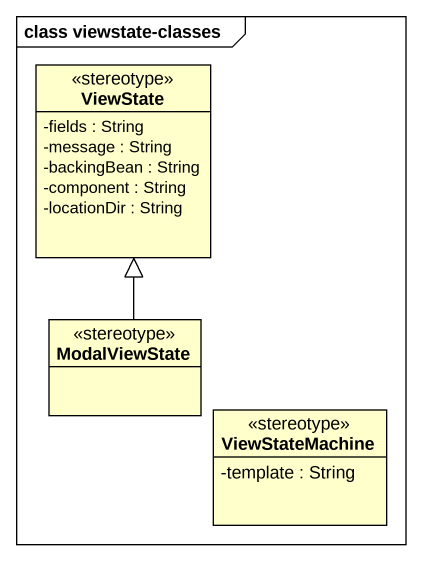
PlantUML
@startuml
mainframe class viewstate-classes
hide circle
hide empty members
skinparam classAttributeIconSize 0
class ViewState <<stereotype>> {
  -fields : String
  -message : String
  -backingBean : String
  -component : String
  -locationDir : String
}
class ModalViewState <<stereotype>>
class ViewStateMachine <<stereotype>> {
  -template : String
}
ModalViewState -up-|> ViewState
@enduml
